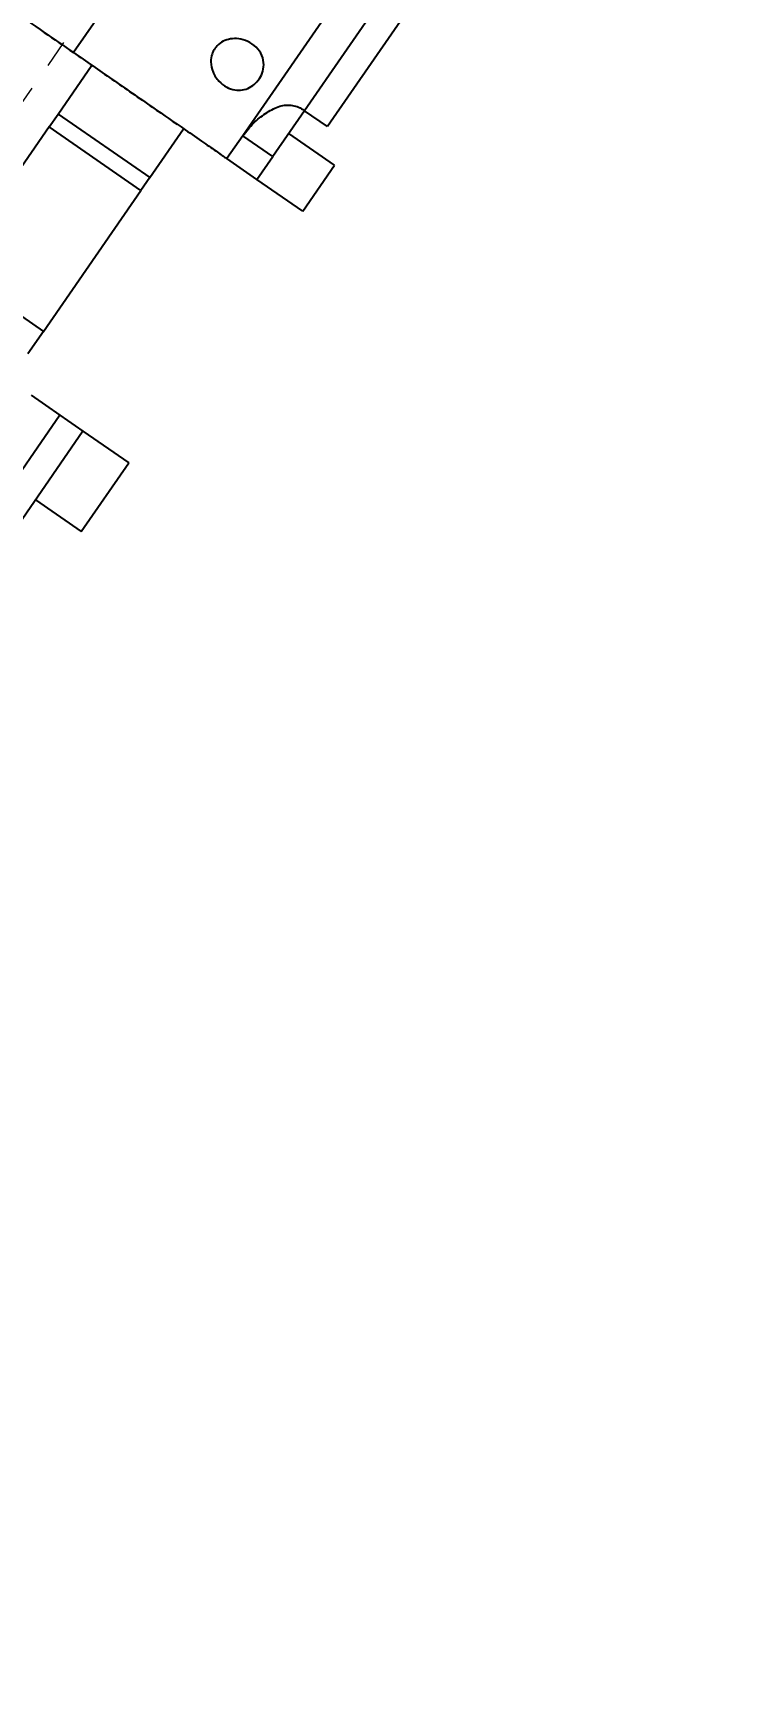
# Model space of a CAD drawing. Header units: millimetres. Extents: x 15 to 1184, y 5 to 836.
# Drawn here: x 947.4 to 972.4, y 569.1 to 628.6 of the extents above; entities that cross this region are included whole.
import ezdxf

# ---------------------------------------------------------------- set-up
doc = ezdxf.new("R2010")
doc.units = ezdxf.units.MM
doc.linetypes.add('虚线', pattern=[2, 1, -1])
doc.layers.get('0').update_dxf_attribs({"lineweight": 18})
doc.layers.add('尺寸线层', color=3, linetype='Continuous', lineweight=18)
doc.layers.add('虚线层', color=6, linetype='虚线', lineweight=18)
doc.styles.get("Standard").update_dxf_attribs({"font": 'txt.shx'})
doc.dimstyles.new('ISO-25', dxfattribs={"dimtxt": 2.5, "dimasz": 2.5, "dimexe": 1.25, "dimexo": 0.625, "dimtad": 1, "dimtxsty": 'Standard', "dimcen": 2.5, "dimdle": 5, "dimadec": 0, "dimazin": 0, "dimtfac": 1, "dimtmove": 0, "dimatfit": 3, "dimfxl": 0, "dimarcsym": 0})

# ---------------------------------------------------------------- blocks, each defined once
blk = doc.blocks.new('*X4')
at = {"layer": '尺寸线层', "linetype": 'Continuous'}
for points in [[(933.925, 607.127), (930.561, 608.415), (931.123, 609.458)], [(896.373, 589.352), (897.509, 592.769), (896.346, 592.996)]]:
    blk.add_hatch(color=0, dxfattribs=at).paths.add_polyline_path(points, flags=0)
at = {"layer": '尺寸线层', "color": 0, "linetype": 'Continuous'}
for start, end in [(55.33117, 100.87347), (112.98335, 175.33117)]:
    blk.add_arc((920.28, 587.399), 23.987, start, end, dxfattribs=at)
at = {"layer": '尺寸线层', "color": 0, "insert": (908.88, 611.482), "char_height": 3.5, "width": 27.5, "attachment_point": 5}
blk.add_mtext('120,00%%D', dxfattribs=at)

msp = doc.modelspace()

# ---------------------------------------------------------------- linework, layer by layer
at = {"color": 7, "linetype": 'Continuous', "lineweight": 25}
for p, q in [((954.562, 636.087), (948.874, 627.862)), ((962.848, 634.004), (957.16, 625.779)), ((963.671, 633.435), (957.982, 625.21)), ((960.062, 632.283), (954.942, 624.881)), ((948.322, 625.658), (949.532, 627.407)), ((948.002, 625.195), (948.322, 625.658)), ((948.322, 625.658), (951.612, 623.383)), ((957.16, 625.779), (956.022, 624.134)), ((957.982, 625.21), (957.16, 625.779)), ((948.002, 625.195), (944.504, 620.138)), ((951.291, 622.92), (948.002, 625.195)), ((951.612, 623.383), (952.822, 625.132)), ((954.942, 624.881), (954.373, 624.059)), ((956.022, 624.134), (954.942, 624.881)), ((958.236, 623.819), (956.591, 624.957)), ((955.453, 623.312), (956.022, 624.134)), ((955.453, 623.312), (954.373, 624.059)), ((957.098, 622.174), (958.236, 623.819)), ((947.794, 617.862), (951.291, 622.92)), ((951.612, 623.383), (951.291, 622.92)), ((957.098, 622.174), (955.453, 623.312)), ((944.504, 620.138), (947.794, 617.862)), ((947.794, 617.862), (947.24, 617.062)), ((947.35, 615.573), (948.389, 614.855)), ((948.389, 614.855), (932.461, 591.826)), ((948.389, 614.855), (949.211, 614.286)), ((949.211, 614.286), (933.284, 591.258)), ((949.211, 614.286), (950.856, 613.149)), ((949.15, 610.681), (950.856, 613.149)), ((947.505, 611.819), (949.15, 610.681))]:
    msp.add_line(p, q, dxfattribs=at)
for points, knots in [([(943.374, 631.666), (943.52, 631.565), (943.846, 631.34), (944.626, 630.8), (945.577, 630.142), (946.679, 629.381), (947.777, 628.621), (948.523, 628.105), (948.874, 627.862)], [0, 0, 0, 0, 0.750502, 1.671384, 2.906477, 4.135364, 5.488826, 6.686921, 6.686921, 6.686921, 6.686921]), ([(953.941, 628.005), (954, 628.074), (954.117, 628.211), (954.369, 628.331), (954.655, 628.379), (954.974, 628.336), (955.294, 628.188), (955.559, 627.934), (955.7, 627.609), (955.699, 627.277), (955.591, 626.987), (955.414, 626.757), (955.19, 626.594), (954.93, 626.508), (954.645, 626.511), (954.349, 626.615), (954.068, 626.83), (953.856, 627.148), (953.78, 627.497), (953.821, 627.796), (953.904, 627.941), (953.941, 628.005)], [0, 0, 0, 0, 0.259071, 0.51755, 0.791077, 1.104204, 1.462937, 1.851338, 2.226179, 2.554103, 2.842289, 3.111759, 3.377159, 3.649065, 3.939043, 4.260406, 4.621605, 5.010249, 5.383447, 5.650231, 5.863687, 5.863687, 5.863687, 5.863687]), ([(948.874, 627.862), (949.332, 627.545), (950.282, 626.888), (951.619, 625.964), (952.728, 625.197), (953.506, 624.658), (954.029, 624.297), (954.264, 624.134), (954.373, 624.059)], [0, 0, 0, 0, 1.566705, 3.245936, 4.615257, 5.438681, 6.10651, 6.686921, 6.686921, 6.686921, 6.686921]), ([(954.942, 624.881), (955.068, 625.04), (955.317, 625.356), (955.778, 625.702), (956.224, 625.957), (956.678, 626.013), (956.985, 625.896), (957.14, 625.792), (957.16, 625.779)], [0, 0, 0, 0, 0.462991, 0.923944, 1.437023, 1.990766, 2.573698, 2.657804, 2.657804, 2.657804, 2.657804])]:
    msp.add_open_spline(points, degree=3, knots=knots, dxfattribs=at)
at = {"layer": '虚线层'}
msp.add_line((972.408, 662.769), (884.66, 535.897), dxfattribs=at)

# ---------------------------------------------------------------- dimensions: what is measured, and where the dimension line sits
at = {"layer": '尺寸线层'}
dim = msp.add_angular_dim_2l(base=(910.017, 609.08), line1=((972.408, 662.769), (884.66, 535.897)), line2=((920.28, 587.399), (879.08, 590.764)), dimstyle='ISO-25', override={"dimtxt": 3.5, "dimasz": 3.556, "dimexe": 1, "dimexo": 1, "dimgap": 1.524, "dimtad": 0, "dimtih": 1, "dimtoh": 1, "dimzin": 0, "dimsah": 1, "dimdle": 7.112, "dimadec": 2, "dimtfill": 1, "dimtolj": 1, "dimtzin": 0}, dxfattribs=at)
dim.commit()
dim.dimension.update_dxf_attribs({"geometry": '*X4', "text_midpoint": (908.88, 611.482)})

doc.saveas('drawing.dxf')
